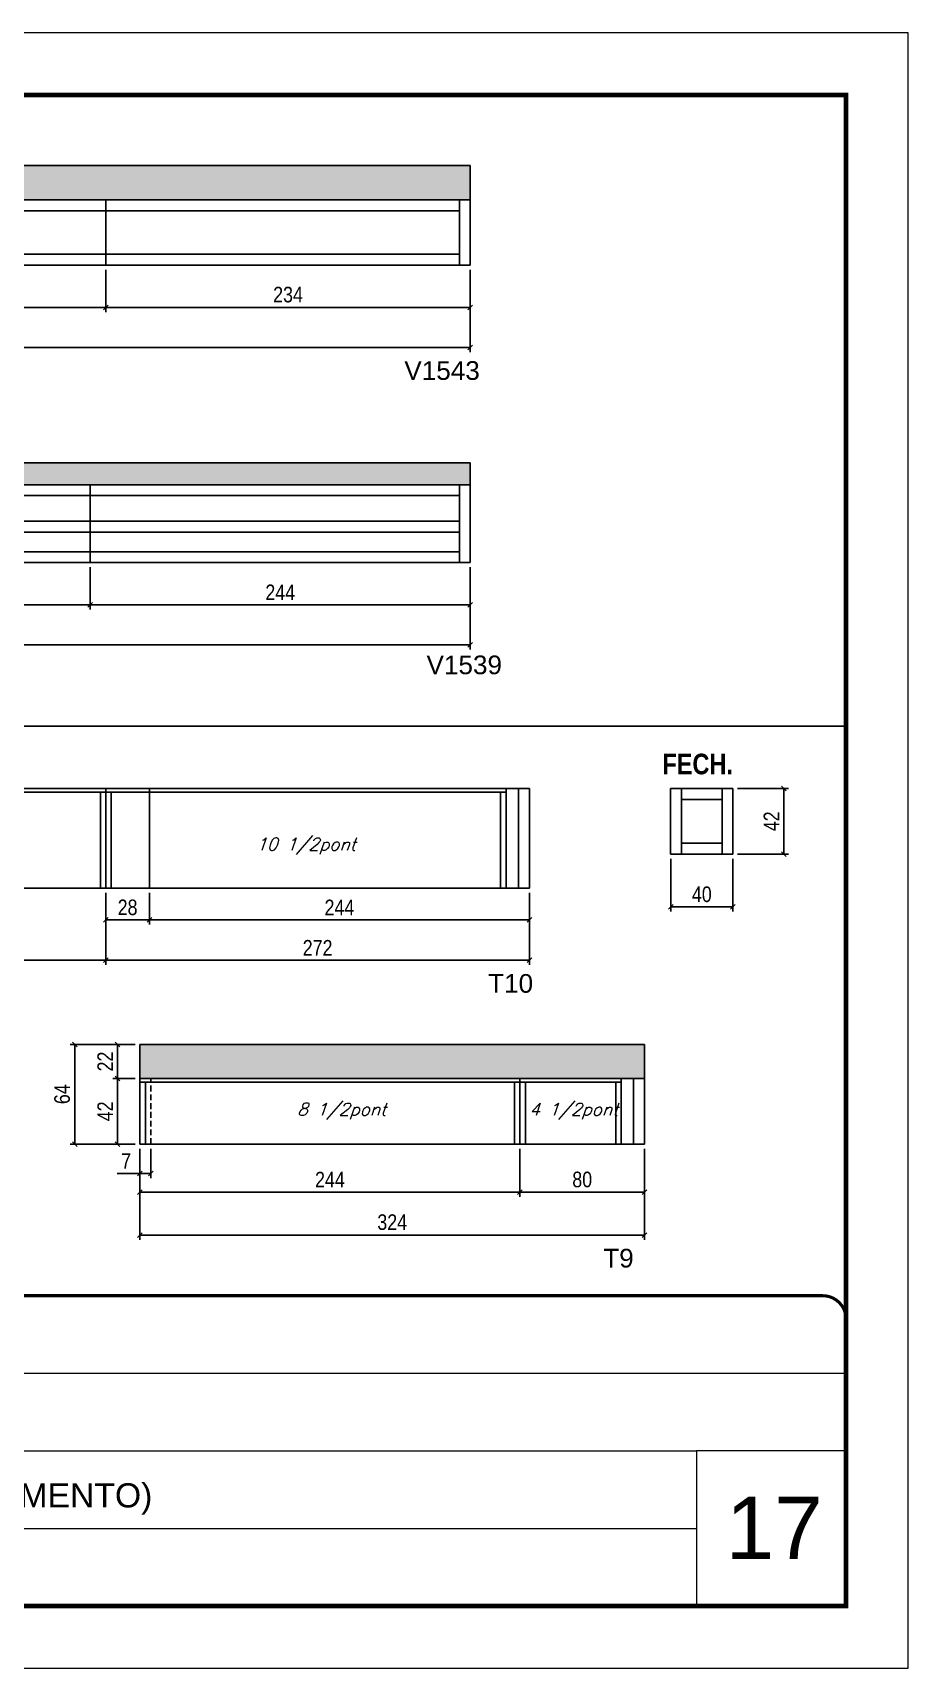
# Model space of a CAD drawing. Extents: x 3309 to 9563, y -2522 to 14608.
# Drawn here: x 4232 to 4794, y 8964 to 10014 of the extents above; entities that cross this region are included whole.
import ezdxf

# ---------------------------------------------------------------- set-up
doc = ezdxf.new("R2010")
doc.units = 0
for name, pattern in [('CONTINUO', [0]), ('DASHED', [0.75, 0.5, -0.25]), ('HIDDEN', [0.375, 0.25, -0.125])]:
    doc.linetypes.add(name, pattern=pattern)
for name, color, linetype in [('5', 5, 'Continuous'), ('COTA', 241, 'Continuous'), ('NOMENCLATURA', 7, 'Continuous'), ('Painéis', 200, 'Continuous'), ('SARR_2.2x7', 40, 'Continuous'), ('SARR_3.5x7', 81, 'Continuous'), ('texto', 7, 'Continuous')]:
    doc.layers.add(name, color=color, linetype=linetype)
for name, color, linetype, lineweight in [('CARIMBO', 255, 'Continuous', 9), ('Folhas', 255, 'Continuous', 9), ('SARRAFO DE PRESSAO', 251, 'DASHED', 9)]:
    doc.layers.add(name, color=color, linetype=linetype, lineweight=lineweight)
doc.styles.add('ARIAL', font='arial.ttf')
doc.styles.add('COTA TECNICA', font='techl___.ttf', dxfattribs={"height": 10})
doc.styles.add('Romans', font='romans.shx')
doc.styles.get("Standard").update_dxf_attribs({"font": 'arial.ttf'})
doc.styles.add('TECNICA', font='techb___.ttf', dxfattribs={"height": 10})
doc.dimstyles.new('PAINEL', dxfattribs={"dimtxt": 10, "dimasz": 3, "dimexe": 3, "dimexo": 3, "dimgap": 3, "dimtad": 1, "dimdec": 1, "dimzin": 12, "dimdsep": 46, "dimtxsty": 'COTA TECNICA', "dimblk1": 'OBLIQUE', "dimblk2": 'OBLIQUE', "dimsah": 1, "dimcen": 0.9, "dimclrd": 4, "dimclre": 4, "dimclrt": 240, "dimadec": 1, "dimazin": 3, "dimtfac": 1, "dimtdec": 1, "dimtmove": 0, "dimatfit": 3, "dimfxl": 1, "dimtolj": 1, "dimtzin": 12, "dimarcsym": 0})

# ---------------------------------------------------------------- blocks, each defined once
blk = doc.blocks.new('9999999999')
at = {"color": 30, "linetype": 'CONTINUO'}
for p, q in [((98564.6, 34379.6), (99584, 34379.6)), ((98564.6, 34329.8), (99488, 34329.8)), ((99584, 34329.8), (99488, 34329.8)), ((99488, 34329.8), (99488, 34230.2)), ((98564.6, 34280), (99488, 34280))]:
    blk.add_line(p, q, dxfattribs=at)
at = {"color": 30, "linetype": 'CONTINUO', "const_width": 2}
blk.add_lwpolyline([(99584, 34230.2), (99584, 34414.4, 0.414214), (99569, 34429.4), (98229, 34429.4, 0.414214), (98214, 34414.4), (98214, 34245.2, 0.414214), (98229, 34230.2), (99584, 34230.2)], format="xyb", dxfattribs=at)
at = {"layer": 'Folhas'}
blk.add_lwpolyline([(98139, 34190.2), (99624, 34190.2), (99624, 35240.2), (98139, 35240.2)], close=True, dxfattribs=at)
at = {"layer": 'Folhas', "color": 30, "const_width": 3}
blk.add_lwpolyline([(98214, 34230.2), (99584, 34230.2), (99584, 35200.2), (98214, 35200.2)], close=True, dxfattribs=at)
at = {"color": 7, "linetype": 'Continuous', "ltscale": 5, "style": 'ARIAL'}
blk.add_text('TIPO (7° AO 21° PAVIMENTO)', height=15.483, dxfattribs=at).set_placement((98837.7, 34293.5))
blk = doc.blocks.new('_Oblique')
at = {"color": 0, "linetype": 'ByBlock', "lineweight": -2}
blk.add_line((-0.5, -0.5), (0.5, 0.5), dxfattribs=at)
blk = doc.blocks.new('*D1960')
at = {"layer": 'COTA', "color": 4, "lineweight": -2, "transparency": 16777216}
for p, q in [((4035.1, 9861.3), (4035.1, 9834.2)), ((4279.1, 9861.3), (4279.1, 9834.2)), ((4035.1, 9837.2), (4279.1, 9837.2))]:
    blk.add_line(p, q, dxfattribs=at)
at = {"layer": 'Defpoints', "color": 0, "transparency": 16777216}
for p in [(4035.1, 9864.3, 0), (4279.1, 9864.3, 0), (4279.1, 9837.2)]:
    blk.add_point(p, dxfattribs=at)
at = {"layer": 'COTA', "color": 4, "lineweight": -2, "transparency": 16777216, "xscale": 3, "yscale": 3, "zscale": 3, "rotation": 180}
blk.add_blockref('_Oblique', (4035.1, 9837.2), dxfattribs=at)
at = {"layer": 'COTA', "color": 4, "lineweight": -2, "transparency": 16777216, "xscale": 3, "yscale": 3, "zscale": 3}
blk.add_blockref('_Oblique', (4279.1, 9837.2), dxfattribs=at)
at = {"layer": 'COTA', "color": 240, "transparency": 16777216, "insert": (4157.1, 9845.3), "char_height": 10, "attachment_point": 5, "style": 'COTA TECNICA'}
blk.add_mtext('\\A1;244', dxfattribs=at)
blk = doc.blocks.new('*D1961')
at = {"layer": 'COTA', "color": 4, "lineweight": -2, "transparency": 16777216}
for p, q in [((4279.1, 9861.3), (4279.1, 9834.2)), ((4513.1, 9861.3), (4513.1, 9834.2)), ((4279.1, 9837.2), (4513.1, 9837.2))]:
    blk.add_line(p, q, dxfattribs=at)
at = {"layer": 'Defpoints', "color": 0, "transparency": 16777216}
for p in [(4279.1, 9864.3, 0), (4513.1, 9864.3, 0), (4513.1, 9837.2)]:
    blk.add_point(p, dxfattribs=at)
at = {"layer": 'COTA', "color": 4, "lineweight": -2, "transparency": 16777216, "xscale": 3, "yscale": 3, "zscale": 3, "rotation": 180}
blk.add_blockref('_Oblique', (4279.1, 9837.2), dxfattribs=at)
at = {"layer": 'COTA', "color": 4, "lineweight": -2, "transparency": 16777216, "xscale": 3, "yscale": 3, "zscale": 3}
blk.add_blockref('_Oblique', (4513.1, 9837.2), dxfattribs=at)
at = {"layer": 'COTA', "color": 240, "transparency": 16777216, "insert": (4396.1, 9845.4), "char_height": 10, "attachment_point": 5, "style": 'COTA TECNICA'}
blk.add_mtext('\\A1;234', dxfattribs=at)
blk = doc.blocks.new('*D1962')
at = {"layer": 'COTA', "color": 4, "lineweight": -2, "transparency": 16777216}
for p, q in [((3791.1, 9861.3), (3791.1, 9808.5)), ((4513.1, 9861.3), (4513.1, 9808.5)), ((4513.1, 9811.5), (3791.1, 9811.5))]:
    blk.add_line(p, q, dxfattribs=at)
at = {"layer": 'Defpoints', "color": 0, "transparency": 16777216}
for p in [(3791.1, 9864.3, 0), (4513.1, 9864.3, 0), (3791.1, 9811.5)]:
    blk.add_point(p, dxfattribs=at)
at = {"layer": 'COTA', "color": 4, "lineweight": -2, "transparency": 16777216, "xscale": 3, "yscale": 3, "zscale": 3, "rotation": 180}
blk.add_blockref('_Oblique', (3791.1, 9811.5), dxfattribs=at)
at = {"layer": 'COTA', "color": 4, "lineweight": -2, "transparency": 16777216, "xscale": 3, "yscale": 3, "zscale": 3}
blk.add_blockref('_Oblique', (4513.1, 9811.5), dxfattribs=at)
at = {"layer": 'COTA', "color": 240, "transparency": 16777216, "insert": (4152.1, 9819.6), "char_height": 10, "attachment_point": 5, "style": 'COTA TECNICA'}
blk.add_mtext('\\A1;722', dxfattribs=at)
blk = doc.blocks.new('*D1967')
at = {"layer": 'COTA', "color": 4, "lineweight": -2, "transparency": 16777216}
for p, q in [((3791.1, 9670.4), (3791.1, 9617.6)), ((4513.1, 9670.4), (4513.1, 9617.6)), ((3791.1, 9620.6), (4513.1, 9620.6))]:
    blk.add_line(p, q, dxfattribs=at)
at = {"layer": 'Defpoints', "color": 0, "transparency": 16777216}
for p in [(3791.1, 9673.4), (4513.1, 9673.4), (4513.1, 9620.6)]:
    blk.add_point(p, dxfattribs=at)
at = {"layer": 'COTA', "color": 4, "lineweight": -2, "transparency": 16777216, "xscale": 3, "yscale": 3, "zscale": 3, "rotation": 180}
blk.add_blockref('_Oblique', (3791.1, 9620.6), dxfattribs=at)
at = {"layer": 'COTA', "color": 4, "lineweight": -2, "transparency": 16777216, "xscale": 3, "yscale": 3, "zscale": 3}
blk.add_blockref('_Oblique', (4513.1, 9620.6), dxfattribs=at)
at = {"layer": 'COTA', "color": 240, "transparency": 16777216, "insert": (4152.1, 9628.7), "char_height": 10, "attachment_point": 5, "style": 'COTA TECNICA'}
blk.add_mtext('\\A1;722', dxfattribs=at)
blk = doc.blocks.new('*D1970')
at = {"layer": 'COTA', "color": 4, "lineweight": -2, "transparency": 16777216}
for p, q in [((4109.6, 9670.4), (4109.6, 9643.2)), ((4269.1, 9670.4), (4269.1, 9643.2)), ((4109.6, 9646.2), (4269.1, 9646.2))]:
    blk.add_line(p, q, dxfattribs=at)
at = {"layer": 'Defpoints', "color": 0, "transparency": 16777216}
for p in [(4109.6, 9673.4), (4269.1, 9673.4), (4269.1, 9646.2)]:
    blk.add_point(p, dxfattribs=at)
at = {"layer": 'COTA', "color": 4, "lineweight": -2, "transparency": 16777216, "xscale": 3, "yscale": 3, "zscale": 3, "rotation": 180}
blk.add_blockref('_Oblique', (4109.6, 9646.2), dxfattribs=at)
at = {"layer": 'COTA', "color": 4, "lineweight": -2, "transparency": 16777216, "xscale": 3, "yscale": 3, "zscale": 3}
blk.add_blockref('_Oblique', (4269.1, 9646.2), dxfattribs=at)
at = {"layer": 'COTA', "color": 240, "transparency": 16777216, "insert": (4189.4, 9654.4), "char_height": 10, "attachment_point": 5, "style": 'COTA TECNICA'}
blk.add_mtext('\\A1;159.5', dxfattribs=at)
blk = doc.blocks.new('*D1971')
at = {"layer": 'COTA', "color": 4, "lineweight": -2, "transparency": 16777216}
for p, q in [((4269.1, 9670.4), (4269.1, 9643.2)), ((4513.1, 9670.4), (4513.1, 9643.2)), ((4269.1, 9646.2), (4513.1, 9646.2))]:
    blk.add_line(p, q, dxfattribs=at)
at = {"layer": 'Defpoints', "color": 0, "transparency": 16777216}
for p in [(4269.1, 9673.4, 0), (4513.1, 9673.4, 0), (4513.1, 9646.2)]:
    blk.add_point(p, dxfattribs=at)
at = {"layer": 'COTA', "color": 4, "lineweight": -2, "transparency": 16777216, "xscale": 3, "yscale": 3, "zscale": 3, "rotation": 180}
blk.add_blockref('_Oblique', (4269.1, 9646.2), dxfattribs=at)
at = {"layer": 'COTA', "color": 4, "lineweight": -2, "transparency": 16777216, "xscale": 3, "yscale": 3, "zscale": 3}
blk.add_blockref('_Oblique', (4513.1, 9646.2), dxfattribs=at)
at = {"layer": 'COTA', "color": 240, "transparency": 16777216, "insert": (4391.1, 9654.3), "char_height": 10, "attachment_point": 5, "style": 'COTA TECNICA'}
blk.add_mtext('\\A1;244', dxfattribs=at)
blk = doc.blocks.new('*D2034')
at = {"layer": 'COTA', "color": 4, "lineweight": -2, "transparency": 16777216}
for p, q in [((4035.1, 9461.3), (4035.1, 9415.1)), ((4279.1, 9461.3), (4279.1, 9415.1)), ((4035.1, 9418.1), (4279.1, 9418.1))]:
    blk.add_line(p, q, dxfattribs=at)
at = {"layer": 'Defpoints', "color": 0, "transparency": 16777216}
for p in [(4035.1, 9464.3, 0), (4279.1, 9464.3, 0), (4279.1, 9418.1)]:
    blk.add_point(p, dxfattribs=at)
at = {"layer": 'COTA', "color": 4, "lineweight": -2, "transparency": 16777216, "xscale": 3, "yscale": 3, "zscale": 3, "rotation": 180}
blk.add_blockref('_Oblique', (4035.1, 9418.1), dxfattribs=at)
at = {"layer": 'COTA', "color": 4, "lineweight": -2, "transparency": 16777216, "xscale": 3, "yscale": 3, "zscale": 3}
blk.add_blockref('_Oblique', (4279.1, 9418.1), dxfattribs=at)
at = {"layer": 'COTA', "color": 240, "transparency": 16777216, "insert": (4157.1, 9426.1), "char_height": 10, "attachment_point": 5, "style": 'COTA TECNICA'}
blk.add_mtext('\\A1;244', dxfattribs=at)
blk = doc.blocks.new('*D2035')
at = {"layer": 'COTA', "color": 4, "lineweight": -2, "transparency": 16777216}
for p, q in [((4279.1, 9461.3), (4279.1, 9415.1)), ((4551.1, 9461.3), (4551.1, 9415.1)), ((4279.1, 9418.1), (4551.1, 9418.1))]:
    blk.add_line(p, q, dxfattribs=at)
at = {"layer": 'Defpoints', "color": 0, "transparency": 16777216}
for p in [(4279.1, 9464.3, 0), (4551.1, 9464.3, 0), (4551.1, 9418.1)]:
    blk.add_point(p, dxfattribs=at)
at = {"layer": 'COTA', "color": 4, "lineweight": -2, "transparency": 16777216, "xscale": 3, "yscale": 3, "zscale": 3, "rotation": 180}
blk.add_blockref('_Oblique', (4279.1, 9418.1), dxfattribs=at)
at = {"layer": 'COTA', "color": 4, "lineweight": -2, "transparency": 16777216, "xscale": 3, "yscale": 3, "zscale": 3}
blk.add_blockref('_Oblique', (4551.1, 9418.1), dxfattribs=at)
at = {"layer": 'COTA', "color": 240, "transparency": 16777216, "insert": (4415.1, 9426.1), "char_height": 10, "attachment_point": 5, "style": 'COTA TECNICA'}
blk.add_mtext('\\A1;272', dxfattribs=at)
blk = doc.blocks.new('*D2036')
at = {"layer": 'COTA', "color": 4, "lineweight": -2, "transparency": 16777216}
for p, q in [((4279.1, 9461.3), (4279.1, 9441)), ((4307.1, 9461.3), (4307.1, 9441)), ((4279.1, 9444), (4307.1, 9444))]:
    blk.add_line(p, q, dxfattribs=at)
at = {"layer": 'Defpoints', "color": 0, "transparency": 16777216}
for p in [(4279.1, 9464.3), (4307.1, 9464.3), (4307.1, 9444)]:
    blk.add_point(p, dxfattribs=at)
at = {"layer": 'COTA', "color": 4, "lineweight": -2, "transparency": 16777216, "xscale": 3, "yscale": 3, "zscale": 3, "rotation": 180}
blk.add_blockref('_Oblique', (4279.1, 9444), dxfattribs=at)
at = {"layer": 'COTA', "color": 4, "lineweight": -2, "transparency": 16777216, "xscale": 3, "yscale": 3, "zscale": 3}
blk.add_blockref('_Oblique', (4307.1, 9444), dxfattribs=at)
at = {"layer": 'COTA', "color": 240, "transparency": 16777216, "insert": (4293.1, 9452), "char_height": 10, "attachment_point": 5, "style": 'COTA TECNICA'}
blk.add_mtext('\\A1;28', dxfattribs=at)
blk = doc.blocks.new('*D2037')
at = {"layer": 'COTA', "color": 4, "lineweight": -2, "transparency": 16777216}
for p, q in [((4307.1, 9461.3), (4307.1, 9441)), ((4551.1, 9461.3), (4551.1, 9441)), ((4307.1, 9444), (4551.1, 9444))]:
    blk.add_line(p, q, dxfattribs=at)
at = {"layer": 'Defpoints', "color": 0, "transparency": 16777216}
for p in [(4307.1, 9464.3), (4551.1, 9464.3), (4551.1, 9444)]:
    blk.add_point(p, dxfattribs=at)
at = {"layer": 'COTA', "color": 4, "lineweight": -2, "transparency": 16777216, "xscale": 3, "yscale": 3, "zscale": 3, "rotation": 180}
blk.add_blockref('_Oblique', (4307.1, 9444), dxfattribs=at)
at = {"layer": 'COTA', "color": 4, "lineweight": -2, "transparency": 16777216, "xscale": 3, "yscale": 3, "zscale": 3}
blk.add_blockref('_Oblique', (4551.1, 9444), dxfattribs=at)
at = {"layer": 'COTA', "color": 240, "transparency": 16777216, "insert": (4429.1, 9452), "char_height": 10, "attachment_point": 5, "style": 'COTA TECNICA'}
blk.add_mtext('\\A1;244', dxfattribs=at)
blk = doc.blocks.new('*D2043')
at = {"layer": 'COTA', "color": 4, "lineweight": -2, "transparency": 16777216}
for p, q in [((4301, 9297.1), (4301, 9238.7)), ((4625, 9297.1), (4625, 9238.7)), ((4301, 9241.7), (4625, 9241.7))]:
    blk.add_line(p, q, dxfattribs=at)
at = {"layer": 'Defpoints', "color": 0, "transparency": 16777216}
for p in [(4301, 9300.1), (4625, 9300.1), (4625, 9241.7)]:
    blk.add_point(p, dxfattribs=at)
at = {"layer": 'COTA', "color": 4, "lineweight": -2, "transparency": 16777216, "xscale": 3, "yscale": 3, "zscale": 3, "rotation": 180}
blk.add_blockref('_Oblique', (4301, 9241.7), dxfattribs=at)
at = {"layer": 'COTA', "color": 4, "lineweight": -2, "transparency": 16777216, "xscale": 3, "yscale": 3, "zscale": 3}
blk.add_blockref('_Oblique', (4625, 9241.7), dxfattribs=at)
at = {"layer": 'COTA', "color": 240, "transparency": 16777216, "insert": (4463, 9249.9), "char_height": 10, "attachment_point": 5, "style": 'COTA TECNICA'}
blk.add_mtext('\\A1;324', dxfattribs=at)
blk = doc.blocks.new('*D2044')
at = {"layer": 'COTA', "color": 4, "lineweight": -2, "transparency": 16777216}
for p, q in [((4301, 9297.1), (4301, 9266.2)), ((4545, 9297.1), (4545, 9266.2)), ((4301, 9269.2), (4545, 9269.2))]:
    blk.add_line(p, q, dxfattribs=at)
at = {"layer": 'Defpoints', "color": 0, "transparency": 16777216}
for p in [(4301, 9300.1), (4545, 9300.1), (4545, 9269.2)]:
    blk.add_point(p, dxfattribs=at)
at = {"layer": 'COTA', "color": 4, "lineweight": -2, "transparency": 16777216, "xscale": 3, "yscale": 3, "zscale": 3, "rotation": 180}
blk.add_blockref('_Oblique', (4301, 9269.2), dxfattribs=at)
at = {"layer": 'COTA', "color": 4, "lineweight": -2, "transparency": 16777216, "xscale": 3, "yscale": 3, "zscale": 3}
blk.add_blockref('_Oblique', (4545, 9269.2), dxfattribs=at)
at = {"layer": 'COTA', "color": 240, "transparency": 16777216, "insert": (4423, 9277.3), "char_height": 10, "attachment_point": 5, "style": 'COTA TECNICA'}
blk.add_mtext('\\A1;244', dxfattribs=at)
blk = doc.blocks.new('*D2045')
at = {"layer": 'COTA', "color": 4, "lineweight": -2, "transparency": 16777216}
for p, q in [((4545, 9297.1), (4545, 9266.2)), ((4625, 9297.1), (4625, 9266.2)), ((4545, 9269.2), (4625, 9269.2))]:
    blk.add_line(p, q, dxfattribs=at)
at = {"layer": 'Defpoints', "color": 0, "transparency": 16777216}
for p in [(4545, 9300.1), (4625, 9300.1), (4625, 9269.2)]:
    blk.add_point(p, dxfattribs=at)
at = {"layer": 'COTA', "color": 4, "lineweight": -2, "transparency": 16777216, "xscale": 3, "yscale": 3, "zscale": 3, "rotation": 180}
blk.add_blockref('_Oblique', (4545, 9269.2), dxfattribs=at)
at = {"layer": 'COTA', "color": 4, "lineweight": -2, "transparency": 16777216, "xscale": 3, "yscale": 3, "zscale": 3}
blk.add_blockref('_Oblique', (4625, 9269.2), dxfattribs=at)
at = {"layer": 'COTA', "color": 240, "transparency": 16777216, "insert": (4585, 9277.3), "char_height": 10, "attachment_point": 5, "style": 'COTA TECNICA'}
blk.add_mtext('\\A1;80', dxfattribs=at)
blk = doc.blocks.new('*D2048')
at = {"layer": 'COTA', "color": 4, "lineweight": -2, "transparency": 16777216}
for p, q in [((4301, 9297.1), (4301, 9278.1)), ((4308, 9297.1), (4308, 9278.1)), ((4301, 9281.1), (4286.3, 9281.1)), ((4308, 9281.1), (4301, 9281.1))]:
    blk.add_line(p, q, dxfattribs=at)
at = {"layer": 'Defpoints', "color": 0, "transparency": 16777216}
for p in [(4301, 9300.1), (4308, 9300.1), (4301, 9281.1)]:
    blk.add_point(p, dxfattribs=at)
at = {"layer": 'COTA', "color": 4, "lineweight": -2, "transparency": 16777216, "xscale": 3, "yscale": 3, "zscale": 3, "rotation": 180}
blk.add_blockref('_Oblique', (4301, 9281.1), dxfattribs=at)
at = {"layer": 'COTA', "color": 4, "lineweight": -2, "transparency": 16777216, "xscale": 3, "yscale": 3, "zscale": 3}
blk.add_blockref('_Oblique', (4308, 9281.1), dxfattribs=at)
at = {"layer": 'COTA', "color": 240, "transparency": 16777216, "insert": (4292.2, 9289.2), "char_height": 10, "attachment_point": 5, "style": 'COTA TECNICA'}
blk.add_mtext('\\A1;7', dxfattribs=at)
blk = doc.blocks.new('*D2051')
at = {"layer": 'COTA', "color": 4, "lineweight": -2, "transparency": 16777216}
for p, q in [((4298, 9342.1), (4283.7, 9342.1)), ((4286.7, 9300.1), (4286.7, 9342.1)), ((4298, 9300.1), (4283.7, 9300.1))]:
    blk.add_line(p, q, dxfattribs=at)
at = {"layer": 'Defpoints', "color": 0, "transparency": 16777216}
for p in [(4286.7, 9342.1), (4301, 9342.1), (4301, 9300.1)]:
    blk.add_point(p, dxfattribs=at)
at = {"layer": 'COTA', "color": 4, "lineweight": -2, "transparency": 16777216, "xscale": 3, "yscale": 3, "zscale": 3}
for p, rotation in [((4286.7, 9342.1), 90), ((4286.7, 9300.1), 270)]:
    blk.add_blockref('_Oblique', p, dxfattribs=dict(at, rotation=rotation))
at = {"layer": 'COTA', "color": 240, "transparency": 16777216, "insert": (4278.7, 9321.1), "char_height": 10, "attachment_point": 5, "rotation": 90, "style": 'COTA TECNICA'}
blk.add_mtext('\\A1;42', dxfattribs=at)
blk = doc.blocks.new('*D2049')
at = {"layer": 'COTA', "color": 4, "lineweight": -2, "transparency": 16777216}
for p, q in [((4298, 9364.1), (4283.7, 9364.1)), ((4286.7, 9342.1), (4286.7, 9364.1)), ((4298, 9342.1), (4283.7, 9342.1))]:
    blk.add_line(p, q, dxfattribs=at)
at = {"layer": 'Defpoints', "color": 0, "transparency": 16777216}
for p in [(4286.7, 9364.1), (4301, 9364.1), (4301, 9342.1)]:
    blk.add_point(p, dxfattribs=at)
at = {"layer": 'COTA', "color": 4, "lineweight": -2, "transparency": 16777216, "xscale": 3, "yscale": 3, "zscale": 3}
for p, rotation in [((4286.7, 9364.1), 90), ((4286.7, 9342.1), 270)]:
    blk.add_blockref('_Oblique', p, dxfattribs=dict(at, rotation=rotation))
at = {"layer": 'COTA', "color": 240, "transparency": 16777216, "insert": (4278.7, 9353.1), "char_height": 10, "attachment_point": 5, "rotation": 90, "style": 'COTA TECNICA'}
blk.add_mtext('\\A1;22', dxfattribs=at)
blk = doc.blocks.new('*D2050')
at = {"layer": 'COTA', "color": 4, "lineweight": -2, "transparency": 16777216}
for p, q in [((4298, 9364.1), (4256.2, 9364.1)), ((4259.2, 9300.1), (4259.2, 9364.1)), ((4298, 9300.1), (4256.2, 9300.1))]:
    blk.add_line(p, q, dxfattribs=at)
at = {"layer": 'Defpoints', "color": 0, "transparency": 16777216}
for p in [(4259.2, 9364.1), (4301, 9364.1), (4301, 9300.1)]:
    blk.add_point(p, dxfattribs=at)
at = {"layer": 'COTA', "color": 4, "lineweight": -2, "transparency": 16777216, "xscale": 3, "yscale": 3, "zscale": 3}
for p, rotation in [((4259.2, 9364.1), 90), ((4259.2, 9300.1), 270)]:
    blk.add_blockref('_Oblique', p, dxfattribs=dict(at, rotation=rotation))
at = {"layer": 'COTA', "color": 240, "transparency": 16777216, "insert": (4251.1, 9332.1), "char_height": 10, "attachment_point": 5, "rotation": 90, "style": 'COTA TECNICA'}
blk.add_mtext('\\A1;64', dxfattribs=at)
blk = doc.blocks.new('*D2052')
at = {"layer": 'COTA', "color": 4, "lineweight": -2, "transparency": 16777216}
for p, q in [((4641.8, 9483.3), (4641.8, 9449.3)), ((4681.8, 9483.3), (4681.8, 9449.3)), ((4681.8, 9452.3), (4641.8, 9452.3))]:
    blk.add_line(p, q, dxfattribs=at)
at = {"layer": 'Defpoints', "color": 0, "transparency": 16777216}
for p in [(4641.8, 9486.3), (4681.8, 9486.3), (4641.8, 9452.3)]:
    blk.add_point(p, dxfattribs=at)
at = {"layer": 'COTA', "color": 4, "lineweight": -2, "transparency": 16777216, "xscale": 3, "yscale": 3, "zscale": 3, "rotation": 180}
blk.add_blockref('_Oblique', (4641.8, 9452.3), dxfattribs=at)
at = {"layer": 'COTA', "color": 4, "lineweight": -2, "transparency": 16777216, "xscale": 3, "yscale": 3, "zscale": 3}
blk.add_blockref('_Oblique', (4681.8, 9452.3), dxfattribs=at)
at = {"layer": 'COTA', "color": 240, "transparency": 16777216, "insert": (4661.8, 9460.4), "char_height": 10, "attachment_point": 5, "style": 'COTA TECNICA'}
blk.add_mtext('\\A1;40', dxfattribs=at)
blk = doc.blocks.new('*D2053')
at = {"layer": 'COTA', "color": 4, "lineweight": -2, "transparency": 16777216}
for p, q in [((4684.8, 9528.3), (4717.5, 9528.3)), ((4714.5, 9528.3), (4714.5, 9486.3)), ((4684.8, 9486.3), (4717.5, 9486.3))]:
    blk.add_line(p, q, dxfattribs=at)
at = {"layer": 'Defpoints', "color": 0, "transparency": 16777216}
for p in [(4681.8, 9528.3), (4681.8, 9486.3), (4714.5, 9486.3)]:
    blk.add_point(p, dxfattribs=at)
at = {"layer": 'COTA', "color": 4, "lineweight": -2, "transparency": 16777216, "xscale": 3, "yscale": 3, "zscale": 3}
for p, rotation in [((4714.5, 9528.3), 90), ((4714.5, 9486.3), 270)]:
    blk.add_blockref('_Oblique', p, dxfattribs=dict(at, rotation=rotation))
at = {"layer": 'COTA', "color": 240, "transparency": 16777216, "insert": (4706.5, 9507.3), "char_height": 10, "attachment_point": 5, "rotation": 90, "style": 'COTA TECNICA'}
blk.add_mtext('\\A1;42', dxfattribs=at)

msp = doc.modelspace()

# ---------------------------------------------------------------- hatches: boundary and pattern name
at = {"layer": 'COTA'}
h = msp.add_hatch(dxfattribs=at)
h.set_pattern_fill('AR-CONC', color=256, scale=0.03)
h.set_pattern_definition([(50, (48.9945, 375.9985), (5.46554, -0.4781726), [0.5715, -6.2865]), (355, (48.9945, 375.9985), (-1.0573026, 5.7317054), [0.4572, -5.0292175]), (100.451445, (49.45, 375.9586), (4.4082374, 5.2535326), [0.4857003, -5.3427073]), (46.1842, (48.9945, 377.5225), (8.1323712, -1.26127), [0.85725, -9.42975]), (96.63556, (49.672, 377.417), (7.122124, 7.422784), [0.728551, -8.014068]), (351.18415, (48.9945, 377.5225), (7.122124, 7.422784), [0.685799, -7.543792]), (21, (49.7565, 377.1415), (4.5484317, -3.067956), [0.5715, -6.2865]), (326, (49.7565, 377.1415), (1.854061, 5.525639), [0.4572, -5.0292]), (71.451445, (50.1356, 376.886), (6.4024926, 2.457683), [0.4857003, -5.342698]), (37.5, (48.9945, 375.9985), (0.0926581, 2.53665117), [0, -4.96824, 0, -5.1054, 0, -5.04825]), (7.5, (48.9945, 375.9985), (2.0045899, 3.00541724), [0, -2.91084, 0, -4.85394, 0, -1.92405]), (327.5, (47.2953, 375.9985), (4.06771786, -0.17186232), [0, -1.905, 0, -5.9436, 0, -7.8867]), (317.5, (46.5333, 375.9985), (4.4438754, 0.7627947), [0, -2.4765, 0, -3.94716, 0, -5.6007])])
h.paths.add_polyline_path([(3791.1, 9928.31), (3791.1, 9906.31), (4513.1, 9906.31), (4513.1, 9928.31)])
h = msp.add_hatch(dxfattribs=at)
h.set_pattern_fill('AR-CONC', color=256, scale=0.03)
h.set_pattern_definition([(50, (0, 22.8766), (5.46554, -0.4781726), [0.5715, -6.2865]), (355, (0, 22.8766), (-1.0573026, 5.7317054), [0.4572, -5.0292175]), (100.451445, (0.4555, 22.8367), (4.4082374, 5.2535326), [0.4857003, -5.3427073]), (46.1842, (0, 24.4006), (8.1323712, -1.26127), [0.85725, -9.42975]), (96.63556, (0.678, 24.2955), (7.122124, 7.422784), [0.728551, -8.014068]), (351.18415, (0, 24.4006), (7.122124, 7.422784), [0.685799, -7.543792]), (21, (0.762, 24.0196), (4.5484317, -3.067956), [0.5715, -6.2865]), (326, (0.762, 24.0196), (1.8540609, 5.525639), [0.4572, -5.0292]), (71.451445, (1.141, 23.764), (6.4024926, 2.457683), [0.4857003, -5.342698]), (37.5, (0, 22.8766), (0.0926581, 2.53665117), [0, -4.96824, 0, -5.1054, 0, -5.04825]), (7.5, (0, 22.8766), (2.0045899, 3.00541724), [0, -2.91084, 0, -4.85394, 0, -1.92405]), (327.5, (-1.6993, 22.8766), (4.06771786, -0.17186232), [0, -1.905, 0, -5.9436, 0, -7.8867]), (317.5, (-2.4613, 22.8766), (4.4438754, 0.7627947), [0, -2.4765, 0, -3.94716, 0, -5.6007])])
h.paths.add_polyline_path([(4109.6, 9723.37), (4513.1, 9723.37), (4513.1, 9737.37), (3791.1, 9737.37), (3791.1, 9723.37), (4072.6, 9723.37), (4072.6, 9688.37), (4109.6, 9688.37)])
h = msp.add_hatch(dxfattribs=at)
h.set_pattern_fill('AR-CONC', color=256, scale=0.03)
h.set_pattern_definition([(50, (-3189.9875, -378.879), (5.46554, -0.4781726), [0.5715, -6.2865]), (355, (-3189.9875, -378.879), (-1.0573026, 5.7317054), [0.4572, -5.0292175]), (100.451445, (-3189.532, -378.919), (4.4082374, 5.2535326), [0.4857003, -5.3427073]), (46.1842, (-3189.9875, -377.355), (8.1323712, -1.26127), [0.85725, -9.42975]), (96.63556, (-3189.31, -377.46), (7.122124, 7.4227837), [0.7285507, -8.014068]), (351.18415, (-3189.9875, -377.355), (7.122124, 7.422784), [0.685799, -7.543792]), (21, (-3189.2255, -377.736), (4.5484317, -3.067956), [0.5715, -6.2865]), (326, (-3189.2255, -377.736), (1.8540609, 5.525639), [0.4572, -5.0292]), (71.451445, (-3188.8465, -377.992), (6.4024926, 2.457683), [0.4857003, -5.3426981]), (37.5, (-3189.9875, -378.8791), (0.0926581, 2.53665117), [0, -4.96824, 0, -5.1054, 0, -5.04825]), (7.5, (-3189.9875, -378.8791), (2.0045899, 3.00541724), [0, -2.91084, 0, -4.85394, 0, -1.92405]), (327.5, (-3191.6868, -378.8791), (4.06771786, -0.17186232), [0, -1.905, 0, -5.9436, 0, -7.8867]), (317.5, (-3192.4488, -378.879), (4.4438754, 0.7627947), [0, -2.4765, 0, -3.94716, 0, -5.6007])])
h.paths.add_polyline_path([(4625.02, 9342.1), (4625.02, 9364.1), (4301.02, 9364.1), (4301.02, 9342.1)])

# ---------------------------------------------------------------- linework, layer by layer
for p, q in [((3791.1, 9928.31), (4513.1, 9928.31)), ((4513.1, 9906.31), (4513.1, 9928.31)), ((3791.1, 9737.37, 0), (4513.1, 9737.37, 0)), ((4513.1, 9723.37, 0), (4513.1, 9737.37, 0)), ((3384.37, 9568.38), (4754.37, 9568.38)), ((4301.02, 9342.1, 0), (4301.02, 9364.1, 0)), ((4301.02, 9364.1, 0), (4625.02, 9364.1, 0)), ((4625.02, 9364.1, 0), (4625.02, 9342.1, 0))]:
    msp.add_line(p, q, dxfattribs=at)
at = {"layer": 'Painéis', "linetype": 'ByBlock'}
for p, q in [((4513.1, 9906.31), (3791.1, 9906.31)), ((4279.1, 9864.31), (4279.1, 9906.31)), ((4513.1, 9864.31), (4513.1, 9906.31)), ((4513.1, 9864.31), (3791.1, 9864.31)), ((4513.1, 9723.37, 0), (4109.6, 9723.37, 0)), ((4269.1, 9673.37, 0), (4269.1, 9723.37, 0)), ((4513.1, 9673.37, 0), (4513.1, 9723.37, 0)), ((3791.1, 9673.37, 0), (4513.1, 9673.37, 0)), ((4551.1, 9528.31, 0), (3791.1, 9528.31, 0)), ((4279.1, 9464.31, 0), (4279.1, 9528.31, 0)), ((4307.1, 9464.31, 0), (4307.1, 9528.31, 0)), ((4551.1, 9464.31, 0), (4551.1, 9528.31, 0)), ((4641.76, 9486.31, 0), (4641.76, 9528.31, 0)), ((4641.76, 9528.31, 0), (4681.76, 9528.31, 0)), ((4681.76, 9528.31, 0), (4681.76, 9486.31, 0)), ((4681.76, 9486.31, 0), (4641.76, 9486.31, 0)), ((4551.1, 9464.31, 0), (3791.1, 9464.31, 0)), ((4625.02, 9342.1, 0), (4301.02, 9342.1, 0)), ((4301.02, 9342.1, 0), (4301.02, 9300.1, 0)), ((4545.02, 9342.1, 0), (4545.02, 9300.1, 0)), ((4625.02, 9300.1, 0), (4625.02, 9342.1, 0)), ((4301.02, 9300.1, 0), (4625.02, 9300.1, 0))]:
    msp.add_line(p, q, dxfattribs=at)
at = {"layer": 'SARR_2.2x7', "linetype": 'Continuous'}
for p, q in [((4506.1, 9906.31), (4506.1, 9864.31)), ((4279.1, 9899.31), (4035.1, 9899.31)), ((4506.1, 9899.31), (4279.1, 9899.31)), ((4279.1, 9871.31), (4035.1, 9871.31)), ((4506.1, 9871.31), (4279.1, 9871.31)), ((4506.1, 9673.37, 0), (4506.1, 9723.37, 0)), ((4269.1, 9716.37, 0), (4109.6, 9716.37, 0)), ((4506.1, 9716.37, 0), (4269.1, 9716.37, 0)), ((4109.6, 9700, 0), (4269.1, 9700, 0)), ((4109.6, 9693, 0), (4269.1, 9693, 0)), ((4269.1, 9700, 0), (4506.1, 9700, 0)), ((4269.1, 9693, 0), (4506.1, 9693, 0)), ((4269.1, 9680.37, 0), (4109.6, 9680.37, 0)), ((4506.1, 9680.37, 0), (4269.1, 9680.37, 0)), ((4279.1, 9526.11, 0), (4035.1, 9526.11, 0)), ((4536.1, 9526.11, 0), (4279.1, 9526.11, 0)), ((4544.1, 9464.31, 0), (4544.1, 9528.31, 0)), ((4648.76, 9486.31, 0), (4648.76, 9528.31, 0)), ((4674.76, 9486.31, 0), (4674.76, 9528.31, 0)), ((4648.76, 9521.31, 0), (4674.76, 9521.31, 0)), ((4648.76, 9493.31, 0), (4674.76, 9493.31, 0)), ((4301.02, 9339.9, 0), (4545.02, 9339.9, 0)), ((4545.02, 9339.9, 0), (4610.02, 9339.9, 0)), ((4618.02, 9300.1, 0), (4618.02, 9342.1, 0))]:
    msp.add_line(p, q, dxfattribs=at)
at = {"layer": 'SARR_2.2x7', "linetype": 'HIDDEN', "ltscale": 15}
msp.add_line((4308.02, 9300.1, 0), (4308.02, 9342.1, 0), dxfattribs=at)
at = {"layer": 'SARR_3.5x7'}
for p, q in [((4275.6, 9526.11, 0), (4275.6, 9464.31, 0)), ((4282.6, 9526.11, 0), (4282.6, 9464.31, 0)), ((4532.6, 9526.11, 0), (4532.6, 9464.31, 0)), ((4536.1, 9528.31, 0), (4536.1, 9464.31, 0)), ((4304.52, 9339.9, 0), (4304.52, 9300.1, 0)), ((4541.52, 9339.9, 0), (4541.52, 9300.1, 0)), ((4548.52, 9339.9, 0), (4548.52, 9300.1, 0)), ((4606.52, 9339.9, 0), (4606.52, 9300.1, 0)), ((4610.02, 9342.1, 0), (4610.02, 9300.1, 0))]:
    msp.add_line(p, q, dxfattribs=at)

# ---------------------------------------------------------------- block references
at = {"layer": 'SARRAFO DE PRESSAO', "color": 6, "linetype": 'ByBlock'}
msp.add_blockref('9999999999', (-94829.61, -25226.65), dxfattribs=at)

# ---------------------------------------------------------------- texts
at = {"layer": '5', "linetype": 'Continuous'}
for s, rotation, p in [('V1543', 0.00004, (4470.78, 9790.69)), ('V1539', 359.99996, (4485.03, 9601.73, 0)), ('T10', 0.00004, (4524.6, 9397.22, 0)), ('T9', 0.00004, (4598.51, 9220.85))]:
    msp.add_text(s, height=12, rotation=rotation, dxfattribs=at).set_placement(p)
at = {"layer": 'CARIMBO', "style": 'ARIAL'}
msp.add_text('17', height=40, dxfattribs=at).set_placement((4677.23, 9033.7))
at = {"layer": 'NOMENCLATURA', "style": 'TECNICA'}
msp.add_text('FECH.', height=13.2, dxfattribs=at).set_placement((4636.45, 9537.49, 0))
at = {"layer": 'texto', "color": 2, "char_height": 8, "attachment_point": 5, "style": 'Romans'}
for s, insert in [('{\\Q19;\\C256;10 1/2pont}', (4407.6, 9491.31, 0)), ('{\\Q19;\\C256;8 1/2pont}', (4430.52, 9321.1, 0)), ('{\\Q19;\\C256;4 1/2pont}', (4579.52, 9321.1, 0))]:
    msp.add_mtext(s, dxfattribs=dict(at, insert=insert))

# ---------------------------------------------------------------- dimensions: what is measured, and where the dimension line sits
at = {"layer": 'COTA'}
for base, p1, p2, picture, middle in [((3791.1, 9811.53, 0), (4513.1, 9864.31), (3791.1, 9864.31), '*D1962', (4152.1, 9819.61, 0)), ((4279.1, 9837.19, 0), (4035.1, 9864.31), (4279.1, 9864.31), '*D1960', (4157.1, 9845.27, 0)), ((4513.1, 9837.19, 0), (4279.1, 9864.31), (4513.1, 9864.31), '*D1961', (4396.1, 9845.41, 0)), ((4269.1, 9646.25, 0), (4109.6, 9673.37, 0), (4269.1, 9673.37, 0), '*D1970', (4189.35, 9654.38, 0)), ((4513.1, 9646.25), (4269.1, 9673.37, 0), (4513.1, 9673.37, 0), '*D1971', (4391.1, 9654.32)), ((4641.76, 9452.28, 0), (4681.76, 9486.31, 0), (4641.76, 9486.31, 0), '*D2052', (4661.76, 9460.38, 0)), ((4279.1, 9418.06, 0), (4035.1, 9464.31, 0), (4279.1, 9464.31, 0), '*D2034', (4157.1, 9426.13, 0)), ((4551.1, 9418.06, 0), (4279.1, 9464.31, 0), (4551.1, 9464.31, 0), '*D2035', (4415.1, 9426.13, 0)), ((4307.1, 9443.95, 0), (4279.1, 9464.31, 0), (4307.1, 9464.31, 0), '*D2036', (4293.1, 9452.05, 0)), ((4301.02, 9281.1, 0), (4308.02, 9300.1, 0), (4301.02, 9300.1, 0), '*D2048', (4292.15, 9289.17, 0)), ((4625.02, 9241.69, 0), (4301.02, 9300.1, 0), (4625.02, 9300.1, 0), '*D2043', (4463.02, 9249.91, 0)), ((4545.02, 9269.18, 0), (4301.02, 9300.1, 0), (4545.02, 9300.1, 0), '*D2044', (4423.02, 9277.25, 0))]:
    dim = msp.add_linear_dim(base=base, p1=p1, p2=p2, dimstyle='PAINEL', dxfattribs=at)
    dim.commit()
    dim.dimension.update_dxf_attribs({"geometry": picture, "text_midpoint": middle})
for base, p1, p2, angle, picture, middle in [((4513.1, 9620.59, 0), (3791.1, 9673.37, 0), (4513.1, 9673.37, 0), 180, '*D1967', (4152.1, 9628.66, 0)), ((4714.55, 9486.31, 0), (4681.76, 9528.31, 0), (4681.76, 9486.31, 0), 90, '*D2053', (4706.47, 9507.31, 0)), ((4259.19, 9364.1, 0), (4301.02, 9300.1, 0), (4301.02, 9364.1, 0), 90, '*D2050', (4251.09, 9332.1, 0)), ((4286.75, 9364.1, 0), (4301.02, 9342.1, 0), (4301.02, 9364.1, 0), 90, '*D2049', (4278.75, 9353.1, 0)), ((4286.75, 9342.1, 0), (4301.02, 9300.1, 0), (4301.02, 9342.1, 0), 90, '*D2051', (4278.67, 9321.1, 0))]:
    dim = msp.add_linear_dim(base=base, p1=p1, p2=p2, angle=angle, dimstyle='PAINEL', dxfattribs=at)
    dim.commit()
    dim.dimension.update_dxf_attribs({"geometry": picture, "text_midpoint": middle})
for base, p1, p2, picture, middle in [((4551.1, 9443.95, 0), (4307.1, 9464.31, 0), (4551.1, 9464.31, 0), '*D2037', (4429.1, 9452.03, 0)), ((4625.02, 9269.18, 0), (4545.02, 9300.1, 0), (4625.02, 9300.1, 0), '*D2045', (4585.02, 9277.3, 0))]:
    dim = msp.add_linear_dim(base=base, p1=p1, p2=p2, dimstyle='PAINEL', override={"dimtmove": 1}, dxfattribs=at)
    dim.commit()
    dim.dimension.update_dxf_attribs({"geometry": picture, "text_midpoint": middle})

doc.saveas('drawing.dxf')
